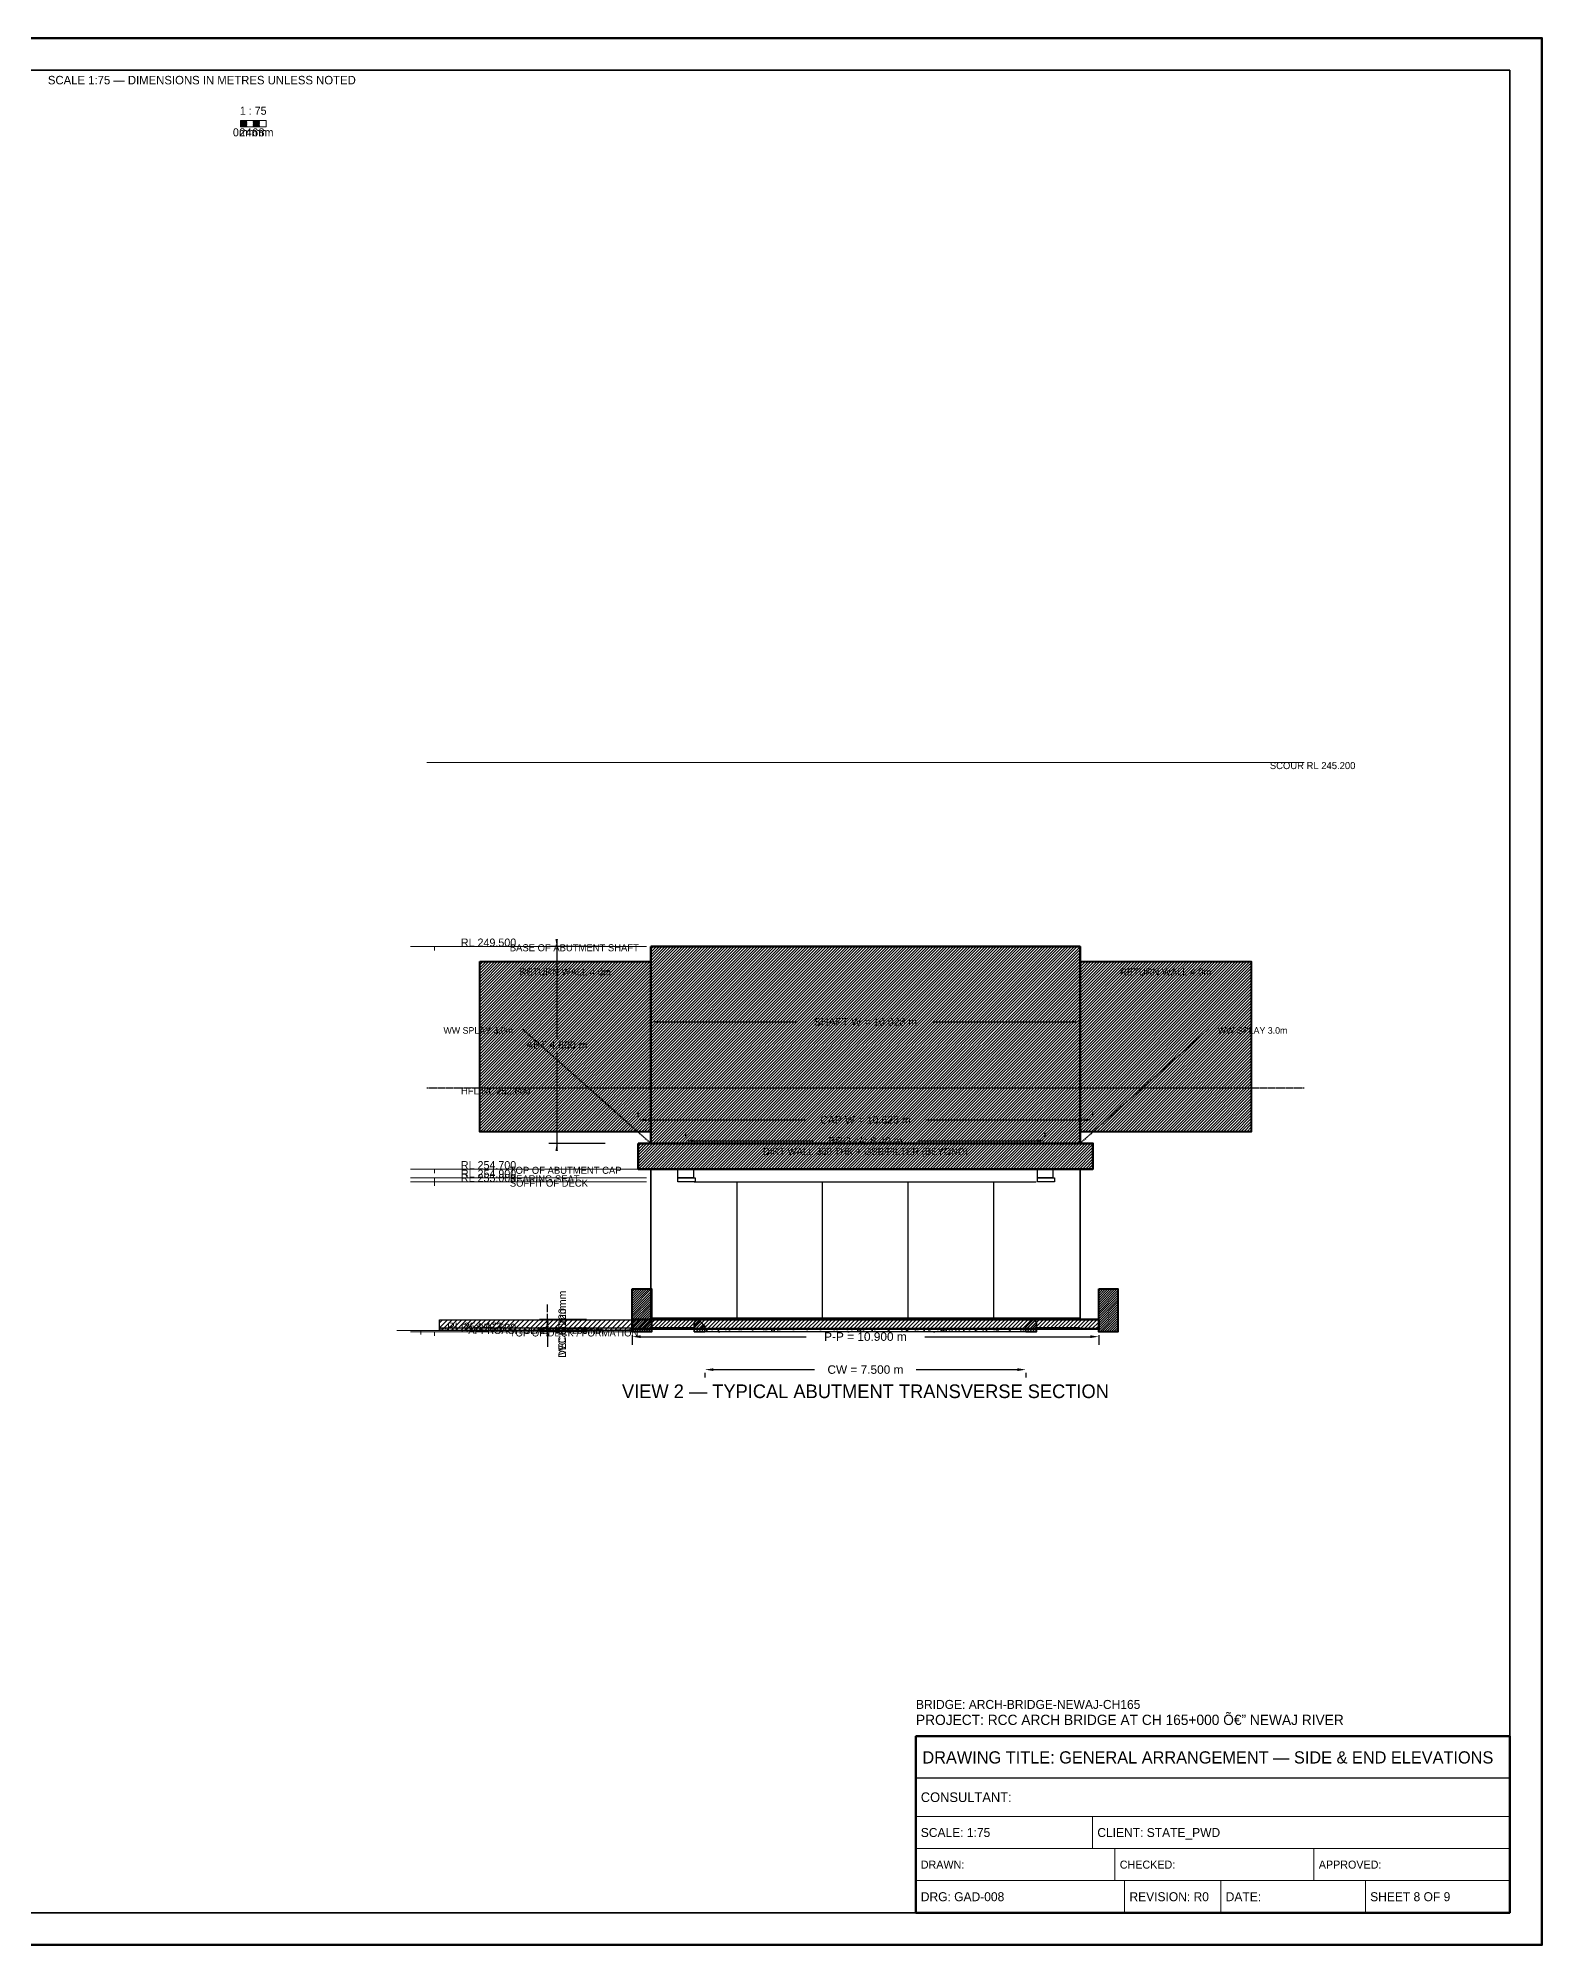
# Model space of a CAD drawing. Header units: metres. Extents: x 0 to 841, y 0 to 594.
# Drawn here: x 372 to 841, y 0 to 594 of the extents above; entities that cross this region are included whole.
import ezdxf
from ezdxf.enums import TextEntityAlignment as Align

# ---------------------------------------------------------------- set-up
doc = ezdxf.new("R2010")
doc.units = ezdxf.units.M
for name, pattern in [('DASHED', [0.5, 0.375, -0.125]), ('DASHED2', [0.25, 0.1875, -0.0625]), ('HIDDEN', [0.25, 0.1875, -0.0625])]:
    doc.linetypes.add(name, pattern=pattern)
for name, color, linetype, lineweight in [('BORDER-INNER', 7, 'Continuous', 35), ('BORDER-OUTER', 7, 'Continuous', 70), ('CIVIL-HFL', 5, 'DASHED', 25), ('CIVIL-ROAD', 7, 'Continuous', 25), ('CIVIL-SCOUR', 1, 'DASHED2', 18), ('DIM-LEVEL', 3, 'Continuous', 18), ('DIM-LINEAR', 3, 'Continuous', 18), ('STRUC-HATCHING', 8, 'Continuous', 18), ('STRUC-HIDDEN', 8, 'HIDDEN', 25), ('SUB-ABUT', 3, 'Continuous', 35), ('SUB-BEARING', 5, 'Continuous', 25), ('SUB-DIRT-WALL', 3, 'Continuous', 35), ('SUPER-DECK', 2, 'Continuous', 50), ('SUPER-FOOTPATH', 7, 'Continuous', 25), ('SUPER-KERB', 7, 'Continuous', 25), ('SUPER-PARAPET', 2, 'Continuous', 35), ('SUPER-WEARING', 8, 'Continuous', 25), ('SYM-SCALE', 7, 'Continuous', 13), ('TEXT-GENERAL', 7, 'Continuous', 18), ('TEXT-HEADER', 7, 'Continuous', 25), ('TEXT-LEVEL', 5, 'Continuous', 18), ('TEXT-SPEC', 7, 'Continuous', 13), ('TEXT-TITLE', 7, 'Continuous', 25), ('TITLEBLK-BOX', 7, 'Continuous', 50), ('TITLEBLK-TEXT', 7, 'Continuous', 18)]:
    doc.layers.add(name, color=color, linetype=linetype, lineweight=lineweight)
doc.styles.add('BRIDGE_STD', font='Arial.ttf')
doc.dimstyles.new('pmb100', dxfattribs={"dimtxt": 2.5, "dimasz": 0.9375, "dimexe": 2.5, "dimexo": 2.5, "dimtad": 0, "dimtih": 1, "dimdec": 0, "dimtxsty": 'BRIDGE_STD', "dimcen": 2.5, "dimazin": 3, "dimtfac": 1, "dimtmove": 0, "dimatfit": 3})

msp = doc.modelspace()

# ---------------------------------------------------------------- hatches: boundary and pattern name
at = {"layer": 'STRUC-HATCHING'}
h = msp.add_hatch(dxfattribs=at)
h.set_pattern_fill('ANSI31', scale=0.2)
h.paths.add_polyline_path([(563.4, 311), (697.1, 311), (697.1, 249.67), (563.4, 249.67)])
h = msp.add_hatch(dxfattribs=at)
h.set_pattern_fill('ANSI31', scale=0.2)
h.paths.add_polyline_path([(510.06, 306.39), (563.4, 306.39), (563.4, 253.33), (510.06, 253.33)])
h = msp.add_hatch(dxfattribs=at)
h.set_pattern_fill('ANSI31', scale=0.2)
h.paths.add_polyline_path([(697.1, 306.39), (750.44, 306.39), (750.44, 253.33), (697.1, 253.33)])
h = msp.add_hatch(dxfattribs=at)
h.set_pattern_fill('ANSI31', scale=0.2)
h.paths.add_polyline_path([(559.4, 249.67), (701.1, 249.67), (701.1, 241.67), (559.4, 241.67)])
h = msp.add_hatch(dxfattribs=at)
h.set_pattern_fill('ANSI31', scale=0.16)
h.paths.add_polyline_path([(557.58, 204.33), (563.58, 204.33), (563.58, 191), (557.58, 191)])
h = msp.add_hatch(dxfattribs=at)
h.set_pattern_fill('ANSI31', scale=0.16)
h.paths.add_polyline_path([(702.92, 204.33), (708.92, 204.33), (708.92, 191), (702.92, 191)])
h = msp.add_hatch(dxfattribs=at)
h.set_pattern_fill('ANSI31', scale=0.333333)
h.paths.add_polyline_path([(497.58, 194.69), (557.58, 194.69), (557.58, 191.36), (497.58, 191.36)])
h = msp.add_hatch(dxfattribs=at)
h.set_pattern_fill('ANSI31', scale=0.2666667)
h.paths.add_polyline_path([(557.58, 194.8), (702.92, 194.8), (702.92, 191.87), (557.58, 191.87)])
h = msp.add_hatch(dxfattribs=at)
h.set_pattern_fill('ANSI31', scale=0.1866667)
h.paths.add_polyline_path([(580.25, 191), (576.92, 191), (576.92, 193.93), (577.92, 195.11), (580.25, 192.76)])
h = msp.add_hatch(dxfattribs=at)
h.set_pattern_fill('ANSI31', scale=0.1866667)
h.paths.add_polyline_path([(680.25, 191), (683.58, 191), (683.58, 193.93), (682.58, 195.11), (680.25, 192.76)])
at = {"layer": 'SUPER-WEARING'}
h = msp.add_hatch(dxfattribs=at)
h.set_pattern_fill('AR-SAND', scale=0.0533333)
h.paths.add_polyline_path([(497.58, 192.23), (557.58, 192.23), (557.58, 191.36), (497.58, 191.36)])
h = msp.add_hatch(dxfattribs=at)
h.set_pattern_fill('AR-SAND', scale=0.0533333)
h.paths.add_polyline_path([(580.25, 191.87), (680.25, 191.87), (680.25, 191), (580.25, 191)])
at = {"layer": 'SYM-SCALE'}
h = msp.add_hatch(dxfattribs=at)
h.set_pattern_fill('SOLID')
h.paths.add_polyline_path([(435.5, 566.4), (437.5, 566.4), (437.5, 568.39), (435.5, 568.39)])
h = msp.add_hatch(dxfattribs=at)
h.set_pattern_fill('SOLID')
h.paths.add_polyline_path([(439.5, 566.4), (441.5, 566.4), (441.5, 568.39), (439.5, 568.39)])

# ---------------------------------------------------------------- linework, layer by layer
at = {"layer": 'BORDER-INNER'}
msp.add_lwpolyline([(10, 10), (831, 10), (831, 584), (10, 584), (10, 10)], dxfattribs=at)
at = {"layer": 'BORDER-OUTER'}
msp.add_lwpolyline([(0, 0), (841, 0), (841, 594), (0, 594), (0, 0)], dxfattribs=at)
at = {"layer": 'CIVIL-HFL', "color": 5, "linetype": 'DASHED'}
msp.add_line((493.58, 267), (766.92, 267), dxfattribs=at)
at = {"layer": 'CIVIL-ROAD', "lineweight": 25}
msp.add_lwpolyline([(497.58, 194.69), (557.58, 194.69), (557.58, 191.36), (497.58, 191.36), (497.58, 194.69)], dxfattribs=at)
at = {"layer": 'CIVIL-SCOUR', "color": 1, "linetype": 'DASHED2'}
msp.add_line((493.58, 368.33), (766.92, 368.33), dxfattribs=at)
at = {"layer": 'DIM-LEVEL'}
for p, q in [((488.5, 311), (503.46, 311)), ((495.98, 311), (495.98, 309.75)), ((488.5, 241.67), (503.46, 241.67)), ((488.5, 239), (503.46, 239)), ((488.5, 237.67), (503.46, 237.67)), ((495.98, 241.67), (495.98, 240.42)), ((495.98, 239), (495.98, 237.75)), ((495.98, 237.67), (495.98, 236.42)), ((484.24, 191.36), (499.2, 191.36)), ((488.5, 191), (503.46, 191)), ((491.72, 191.36), (491.72, 190.11)), ((495.98, 191), (495.98, 189.75))]:
    msp.add_line(p, q, dxfattribs=at)
at = {"layer": 'DIM-LEVEL', "color": 5}
for p, q in [((495.98, 311), (562.06, 311)), ((495.98, 241.67), (562.06, 241.67)), ((495.98, 239), (562.06, 239)), ((495.98, 237.67), (562.06, 237.67)), ((495.98, 191), (562.06, 191))]:
    msp.add_line(p, q, dxfattribs=at)
at = {"layer": 'STRUC-HIDDEN', "color": 8, "linetype": 'HIDDEN'}
for p, q in [((576.92, 237.67), (683.58, 237.67)), ((590.25, 194.8), (590.25, 237.67)), ((616.92, 194.8), (616.92, 237.67)), ((643.58, 194.8), (643.58, 237.67)), ((670.25, 194.8), (670.25, 237.67))]:
    msp.add_line(p, q, dxfattribs=at)
at = {"layer": 'SUB-ABUT', "color": 3, "linetype": 'DASHED'}
for p, q in [((563.4, 249.67), (523.4, 285.3)), ((697.1, 249.67), (737.1, 285.3))]:
    msp.add_line(p, q, dxfattribs=at)
at = {"layer": 'SUB-ABUT', "lineweight": 50}
for points in [[(563.4, 311), (697.1, 311), (697.1, 249.67), (563.4, 249.67), (563.4, 311)], [(559.4, 249.67), (701.1, 249.67), (701.1, 241.67), (559.4, 241.67), (559.4, 249.67)]]:
    msp.add_lwpolyline(points, dxfattribs=at)
at = {"layer": 'SUB-ABUT', "lineweight": 40}
for points in [[(510.06, 306.39), (563.4, 306.39), (563.4, 253.33), (510.06, 253.33), (510.06, 306.39)], [(697.1, 306.39), (750.44, 306.39), (750.44, 253.33), (697.1, 253.33), (697.1, 306.39)]]:
    msp.add_lwpolyline(points, dxfattribs=at)
at = {"layer": 'SUB-ABUT', "lineweight": 30}
for points in [[(571.85, 241.67), (576.65, 241.67), (576.65, 239), (571.85, 239), (571.85, 241.67)], [(683.85, 241.67), (688.65, 241.67), (688.65, 239), (683.85, 239), (683.85, 241.67)]]:
    msp.add_lwpolyline(points, dxfattribs=at)
at = {"layer": 'SUB-BEARING', "lineweight": 30}
for points in [[(571.85, 239), (577.18, 239), (577.18, 237.67), (571.85, 237.67), (571.85, 239)], [(683.85, 239), (689.18, 239), (689.18, 237.67), (683.85, 237.67), (683.85, 239)]]:
    msp.add_lwpolyline(points, dxfattribs=at)
at = {"layer": 'SUB-DIRT-WALL', "lineweight": 35}
msp.add_lwpolyline([(563.4, 195.2), (697.1, 195.2), (697.1, 241.67), (563.4, 241.67), (563.4, 195.2)], dxfattribs=at)
at = {"layer": 'SUPER-DECK', "lineweight": 50}
msp.add_lwpolyline([(557.58, 194.8), (702.92, 194.8), (702.92, 191.87), (557.58, 191.87), (557.58, 194.8)], dxfattribs=at)
at = {"layer": 'SUPER-FOOTPATH', "lineweight": 25}
for points in [[(563.58, 192.31), (576.92, 192.31), (576.92, 191.87), (563.58, 191.87), (563.58, 192.31)], [(683.58, 192.31), (696.92, 192.31), (696.92, 191.87), (683.58, 191.87), (683.58, 192.31)]]:
    msp.add_lwpolyline(points, dxfattribs=at)
at = {"layer": 'SUPER-KERB', "lineweight": 35}
for points in [[(580.25, 191), (576.92, 191), (576.92, 193.93), (577.92, 195.11), (580.25, 192.76), (580.25, 191)], [(680.25, 191), (683.58, 191), (683.58, 193.93), (682.58, 195.11), (680.25, 192.76), (680.25, 191)]]:
    msp.add_lwpolyline(points, dxfattribs=at)
at = {"layer": 'SUPER-PARAPET', "lineweight": 40}
for points in [[(557.58, 204.33), (563.58, 204.33), (563.58, 191), (557.58, 191), (557.58, 204.33)], [(702.92, 204.33), (708.92, 204.33), (708.92, 191), (702.92, 191), (702.92, 204.33)]]:
    msp.add_lwpolyline(points, dxfattribs=at)
at = {"layer": 'SUPER-WEARING'}
for points in [[(497.58, 192.23), (557.58, 192.23), (557.58, 191.36), (497.58, 191.36), (497.58, 192.23)], [(580.25, 191.87), (680.25, 191.87), (680.25, 191), (580.25, 191), (580.25, 191.87)]]:
    msp.add_lwpolyline(points, dxfattribs=at)
at = {"layer": 'SYM-SCALE'}
msp.add_lwpolyline([(435.5, 566.4), (443.5, 566.4), (443.5, 568.39), (435.5, 568.39), (435.5, 566.4)], dxfattribs=at)
at = {"layer": 'TITLEBLK-BOX', "lineweight": 50}
msp.add_lwpolyline([(646, 10), (831, 10), (831, 65), (646, 65), (646, 10)], dxfattribs=at)
at = {"layer": 'TITLEBLK-BOX', "lineweight": 30}
msp.add_lwpolyline([(646, 52), (831, 52), (831, 65), (646, 65), (646, 52)], dxfattribs=at)
at = {"layer": 'TITLEBLK-BOX', "lineweight": 18}
for points in [[(646, 40), (831, 40), (831, 52), (646, 52), (646, 40)], [(646, 30), (701, 30), (701, 40), (646, 40), (646, 30)], [(701, 30), (831, 30), (831, 40), (701, 40), (701, 30)], [(646, 20), (708, 20), (708, 30), (646, 30), (646, 20)], [(708, 20), (770, 20), (770, 30), (708, 30), (708, 20)], [(770, 20), (831, 20), (831, 30), (770, 30), (770, 20)], [(646, 10), (711, 10), (711, 20), (646, 20), (646, 10)], [(711, 10), (741, 10), (741, 20), (711, 20), (711, 10)], [(741, 10), (786, 10), (786, 20), (741, 20), (741, 10)], [(786, 10), (831, 10), (831, 20), (786, 20), (786, 10)]]:
    msp.add_lwpolyline(points, dxfattribs=at)

# ---------------------------------------------------------------- texts
at = {"layer": 'CIVIL-HFL', "color": 5}
msp.add_text('HFL RL 252.800', height=2.2, dxfattribs=at).set_placement((504.25, 264.95))
at = {"layer": 'CIVIL-SCOUR', "color": 1}
msp.add_text('SCOUR RL 245.200', height=2.2, dxfattribs=at).set_placement((756.25, 366.28))
at = {"layer": 'TEXT-GENERAL'}
for s, height, p in [('1 : 75', 2.493, (439.5, 570.14)), ('0m', 2.493, (435.5, 563.41)), ('2m', 2.493, (437.5, 563.41)), ('4m', 2.493, (439.5, 563.41)), ('6m', 2.493, (441.5, 563.41)), ('8m', 2.493, (443.5, 563.41)), ('APPROACH SLAB  4.5×250mm', 2.2, (527.58, 190.29))]:
    msp.add_text(s, height=height, dxfattribs=at).set_placement(p, align=Align.CENTER)
at = {"layer": 'TEXT-GENERAL', "color": 3}
for p in [(536.73, 301.99), (723.77, 301.99)]:
    msp.add_text('RETURN WALL 4.0m', height=2.2, dxfattribs=at).set_placement(p, align=Align.CENTER)
at = {"layer": 'TEXT-HEADER'}
msp.add_text('VIEW 2 — TYPICAL ABUTMENT TRANSVERSE SECTION', height=4.2533, dxfattribs=at).set_placement((630.25, 170.33), align=Align.CENTER)
at = {"layer": 'TEXT-LEVEL'}
for s, height, p in [('RL 249.500', 2.493, (504.21, 311)), ('BASE OF ABUTMENT SHAFT', 2.2, (519.45, 309.53)), ('RL 254.700', 2.493, (504.21, 241.67)), ('RL 254.900', 2.493, (504.21, 239)), ('RL 255.000', 2.493, (504.21, 237.67)), ('TOP OF ABUTMENT CAP', 2.2, (519.45, 240.2)), ('SOFFIT OF DECK', 2.2, (519.45, 236.2)), ('BEARING SEAT', 2.2, (519.45, 237.53)), ('RL 258.473', 2.493, (499.94, 191.36)), ('RL 258.500', 2.493, (504.21, 191)), ('TOP OF DECK / FORMATION', 2.2, (519.45, 189.53))]:
    msp.add_text(s, height=height, dxfattribs=at).set_placement(p)
at = {"layer": 'TEXT-SPEC', "color": 8}
msp.add_text('SCALE 1:75 — DIMENSIONS IN METRES UNLESS NOTED', height=2.64, dxfattribs=at).set_placement((423.5, 579.6), align=Align.CENTER)
at = {"layer": 'TEXT-SPEC', "color": 3}
msp.add_text('WW SPLAY 3.0m', height=2.0533, dxfattribs=at).set_placement((520.46, 283.84), align=Align.RIGHT)
msp.add_text('WW SPLAY 3.0m', height=2.0533, dxfattribs=at).set_placement((740.04, 283.84))
msp.add_text('DIRT WALL 300 THK + GSB/FILTER (BEYOND)', height=2.2, dxfattribs=at).set_placement((630.25, 246.07), align=Align.CENTER)
at = {"layer": 'TEXT-TITLE'}
for s, height, p in [('PROJECT: RCC ARCH BRIDGE AT CH 165+000 â€” NEWAJ RIVER', 3.2, (646, 68.5)), ('DRAWING TITLE: GENERAL ARRANGEMENT — SIDE & END ELEVATIONS', 3.8, (648, 56.5))]:
    msp.add_text(s, height=height, dxfattribs=at).set_placement(p)
at = {"layer": 'TITLEBLK-TEXT'}
for s, height, p in [('BRIDGE: ARCH-BRIDGE-NEWAJ-CH165', 2.8, (646, 73.5)), ('CONSULTANT: ', 3, (647.5, 44.5)), ('SCALE: 1:75', 2.8, (647.5, 33.6)), ('CLIENT: STATE_PWD', 2.8, (702.5, 33.6)), ('DRAWN: ', 2.5, (647.5, 23.75)), ('CHECKED: ', 2.5, (709.5, 23.75)), ('APPROVED: ', 2.5, (771.5, 23.75)), ('DRG: GAD-008', 2.8, (647.5, 13.6)), ('REVISION: R0', 2.8, (712.5, 13.6)), ('DATE: ', 2.8, (742.5, 13.6)), ('SHEET 8 OF 9', 2.8, (787.5, 13.6))]:
    msp.add_text(s, height=height, dxfattribs=at).set_placement(p)

# ---------------------------------------------------------------- dimensions: what is measured, and where the dimension line sits
at = {"layer": 'DIM-LINEAR'}
for base, p1, p2, text in [((534.06, 311), (551.66, 311), (551.66, 249.67), 'ABT 4.600 m'), ((531.18, 194.8), (545.85, 194.8), (545.85, 191.87), 'DECK 220mm'), ((531.18, 191.87), (545.85, 191.87), (545.85, 191), 'WC 65mm')]:
    msp.add_linear_dim(base=base, p1=p1, p2=p2, angle=90, text=text, dimstyle='pmb100', override={"dimtxt": 2.346667, "dimasz": 2.346667, "dimgap": 0.938667, "dimclrt": 3}, dxfattribs=at).render()
for base, p1, p2, text, override in [((563.4, 287.53), (563.4, 305.13), (697.1, 305.13), 'SHAFT W = 10.028 m', {"dimtxt": 2.346667, "dimasz": 2.346667, "dimgap": 0.938667, "dimclrt": 3}), ((559.4, 257), (559.4, 255.53), (701.1, 255.53), 'CAP W = 10.628 m', {"dimtxt": 2.346667, "dimasz": 2.346667, "dimgap": 0.938667, "dimclrt": 3}), ((574.25, 250.47), (574.25, 249), (686.25, 249), 'BRG c/c 8.40 m', {"dimtxt": 2.346667, "dimasz": 2.346667, "dimgap": 0.938667, "dimclrt": 3}), ((557.58, 189.47), (557.58, 192.4), (702.92, 192.4), 'P-P = 10.900 m', {"dimtxt": 2.64, "dimasz": 2.64, "dimgap": 1.056, "dimclrt": 3}), ((580.25, 179.2), (580.25, 180.67), (680.25, 180.67), 'CW = 7.500 m', {"dimtxt": 2.64, "dimasz": 2.64, "dimgap": 1.056, "dimclrt": 3})]:
    msp.add_linear_dim(base=base, p1=p1, p2=p2, text=text, dimstyle='pmb100', override=override, dxfattribs=at).render()

doc.saveas('drawing.dxf')
